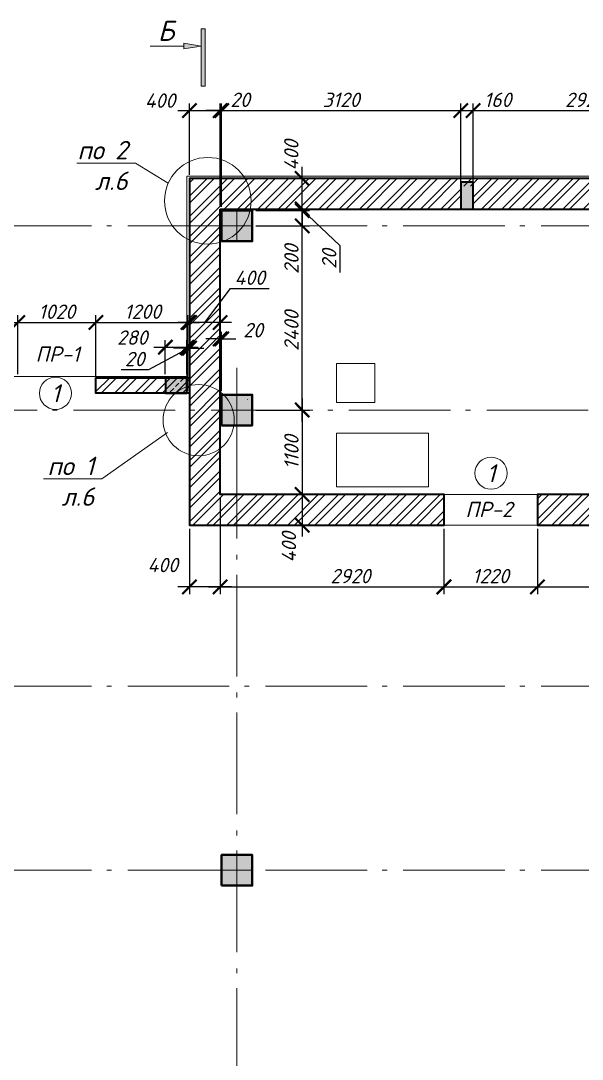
# Model space of a CAD drawing. Header units: millimetres. Extents: x -82276 to 69119, y 30132 to 86759.
# Drawn here: x -24092 to -16766, y 60992 to 74531 of the extents above; entities that cross this region are included whole.
import ezdxf
from ezdxf import colors
from ezdxf.entities.mleader import LeaderData, LeaderLine
from ezdxf.enums import TextEntityAlignment as Align
from ezdxf.math import Vec2, Vec3

# ---------------------------------------------------------------- set-up
doc = ezdxf.new("R2010")
doc.units = ezdxf.units.MM
doc.header["$MEASUREMENT"] = 0
doc.linetypes.add('Double Dashed', pattern=[1797.222233, 1325, -211.666656, 63.333344, -197.222233])
doc.layers.get('0').update_dxf_attribs({"lineweight": 5})
doc.layers.add('#Hatch', color=252, linetype='Continuous', lineweight=5, true_color=0x696969)
for name, color, linetype, lineweight in [('#Бетон', 10, 'Continuous', 35), ('#Выноски', 150, 'Continuous', 15), ('#стены наруж', 12, 'Continuous', 35), ('k_ Рамка', 7, 'Continuous', 50), ('Двери ArchiCAD_Ном._пера__96', 7, 'Continuous', 5), ('колонны_Ном._пера__94', 252, 'Continuous', 5), ('колонны_Ном._пера__99', 7, 'Continuous', 40), ('оси_Ном._пера__96', 7, 'Continuous', 5), ('размеры', 7, 'Continuous', 5), ('стены наруж_Ном._пера__97', 7, 'Continuous', 5), ('чертеж', 7, 'Continuous', 5), ('штриховка_Ном._пера__93', 253, 'Continuous', 5)]:
    doc.layers.add(name, color=color, linetype=linetype, lineweight=lineweight)
doc.layers.add('колонны', color=7, linetype='Continuous')
doc.layers.add('оси', color=7, linetype='Continuous')
doc.styles.get("Standard").update_dxf_attribs({"font": 'isocpeui.ttf'})
doc.styles.add('STEP PR', font='isocpeui.ttf')
doc.styles.add('СГЕНЕРИР_СТИЛЬ_2', font='gost_2_304-81_type.ttf')
doc.dimstyles.new('SPDS', dxfattribs={"dimscale": 50, "dimtxt": 2.5, "dimasz": 2.5, "dimexe": 1.25, "dimexo": 0.625, "dimtad": 1, "dimdec": 0, "dimrnd": 0.001, "dimtxsty": 'STEP PR', "dimblk": 'ARCHTICK', "dimcen": 2.5, "dimdle": 2, "dimclrd": 256, "dimclre": 256, "dimclrt": 7, "dimadec": 0, "dimazin": 2, "dimtfac": 0.75, "dimtdec": 0, "dimtmove": 1, "dimatfit": 3, "dimfxl": 1, "dimtolj": 1, "dimarcsym": 1})

# ---------------------------------------------------------------- blocks, each defined once
blk = doc.blocks.new('_ArchTick')
at = {"color": 0, "linetype": 'ByBlock', "const_width": 0.15}
blk.add_lwpolyline([(-0.5, -0.5), (0.5, 0.5)], dxfattribs=at)
blk = doc.blocks.new('*D54')
at = {"layer": 'Defpoints', "color": 0, "transparency": 16777216}
for p in [(-21071, 69456), (-21491, 68355), (-20420, 68355)]:
    blk.add_point(p, dxfattribs=at)
at = {"layer": 'размеры', "lineweight": -2, "transparency": 16777216}
for p, q in [((-20420, 69606), (-20420, 68205)), ((-21024, 69456), (-20326, 69456)), ((-21444, 68355), (-20326, 68355))]:
    blk.add_line(p, q, dxfattribs=at)
at = {"layer": 'размеры', "lineweight": -2, "transparency": 16777216, "xscale": 187.5, "yscale": 187.5, "zscale": 187.5}
for p, rotation in [((-20420, 69456), 90), ((-20420, 68355), 270)]:
    blk.add_blockref('_ArchTick', p, dxfattribs=dict(at, rotation=rotation))
at = {"layer": 'размеры', "color": 7, "transparency": 16777216, "insert": (-20560, 68906), "char_height": 187.5, "attachment_point": 5, "rotation": 90, "style": 'STEP PR'}
blk.add_mtext('\\A1;1100', dxfattribs=at)
blk = doc.blocks.new('Колонна_15_1', base_point=(22379, 71856))
at = {"layer": 'колонны_Ном._пера__94', "linetype": 'Continuous'}
blk.add_hatch(color=256, dxfattribs=at).paths.add_polyline_path([(22179, 71647), (22579, 71647), (22579, 72047), (22179, 72047)])
at = {"layer": 'колонны_Ном._пера__94', "color": 253, "lineweight": 5, "true_color": 0xa3a3a3}
for points in [[(22379, 72047), (22379, 71647)], [(22179, 71847), (22579, 71847)]]:
    blk.add_lwpolyline(points, dxfattribs=at)
at = {"layer": 'колонны_Ном._пера__99', "linetype": 'Continuous', "flags": 128}
blk.add_lwpolyline([(22179, 71647), (22579, 71647), (22579, 72047), (22179, 72047)], close=True, dxfattribs=at)
blk = doc.blocks.new('Стандартный маркер сетки_19')
at = {"layer": 'оси_Ном._пера__96', "linetype": 'Double Dashed'}
blk.add_line((900, 0), (35164, 0), dxfattribs=at)
at = {"layer": 'оси_Ном._пера__96', "style": 'СГЕНЕРИР_СТИЛЬ_2'}
blk.add_attdef('AC_MarkerText_1', text='', height=350, rotation=180, dxfattribs=at).set_placement((36306, 270), align=Align.BOTTOM_LEFT)
blk = doc.blocks.new('*D70')
at = {"layer": 'Defpoints', "color": 0, "transparency": 16777216}
for p in [(-21891, 70597), (-21891, 70217), (-21491, 70240)]:
    blk.add_point(p, dxfattribs=at)
at = {"layer": 'размеры', "lineweight": -2, "transparency": 16777216}
for p, q in [((-21691, 70597), (-21354, 71041)), ((-21354, 71041), (-20853, 71041)), ((-21891, 70263), (-21891, 70691)), ((-21491, 70287), (-21491, 70691)), ((-21341, 70597), (-22041, 70597))]:
    blk.add_line(p, q, dxfattribs=at)
at = {"layer": 'размеры', "lineweight": -2, "transparency": 16777216, "xscale": 187.5, "yscale": 187.5, "zscale": 187.5, "rotation": 180}
blk.add_blockref('_ArchTick', (-21891, 70597), dxfattribs=at)
at = {"layer": 'размеры', "lineweight": -2, "transparency": 16777216, "xscale": 187.5, "yscale": 187.5, "zscale": 187.5}
blk.add_blockref('_ArchTick', (-21491, 70597), dxfattribs=at)
at = {"layer": 'размеры', "color": 7, "transparency": 16777216, "insert": (-21104, 71181), "char_height": 187.5, "attachment_point": 5, "style": 'STEP PR'}
blk.add_mtext('\\A1;400', dxfattribs=at)
blk = doc.blocks.new('*D73')
at = {"layer": 'Defpoints', "color": 0, "transparency": 16777216}
for p in [(-21911, 70597), (-21911, 69893), (-23111, 69856)]:
    blk.add_point(p, dxfattribs=at)
at = {"layer": 'размеры', "lineweight": -2, "transparency": 16777216}
for p, q in [((-23111, 69903), (-23111, 70691)), ((-21911, 69940), (-21911, 70691)), ((-23261, 70597), (-21761, 70597))]:
    blk.add_line(p, q, dxfattribs=at)
at = {"layer": 'размеры', "lineweight": -2, "transparency": 16777216, "xscale": 187.5, "yscale": 187.5, "zscale": 187.5, "rotation": 180}
blk.add_blockref('_ArchTick', (-23111, 70597), dxfattribs=at)
at = {"layer": 'размеры', "lineweight": -2, "transparency": 16777216, "xscale": 187.5, "yscale": 187.5, "zscale": 187.5}
blk.add_blockref('_ArchTick', (-21911, 70597), dxfattribs=at)
at = {"layer": 'размеры', "color": 7, "transparency": 16777216, "insert": (-22501, 70738), "char_height": 187.5, "attachment_point": 5, "style": 'STEP PR'}
blk.add_mtext('\\A1;1200', dxfattribs=at)
blk = doc.blocks.new('Стандартный маркер сетки')
at = {"layer": 'оси_Ном._пера__96', "linetype": 'Double Dashed'}
for q in [(0, 0), (17157, 0)]:
    blk.add_line((900, 0), q, dxfattribs=at)
at = {"layer": 'оси_Ном._пера__96', "style": 'СГЕНЕРИР_СТИЛЬ_2'}
blk.add_attdef('AC_MarkerText_1', text='', height=350, rotation=90, dxfattribs=at).set_placement((18727, -87), align=Align.BOTTOM_LEFT)
blk = doc.blocks.new('*D96')
at = {"layer": 'Defpoints', "color": 0, "transparency": 16777216}
for p in [(-20504, 68355), (-21891, 67955), (-20420, 67955)]:
    blk.add_point(p, dxfattribs=at)
at = {"layer": 'размеры', "lineweight": -2, "transparency": 16777216}
for p, q in [((-20420, 68505), (-20420, 67805)), ((-20457, 68355), (-20326, 68355)), ((-21844, 67955), (-20326, 67955))]:
    blk.add_line(p, q, dxfattribs=at)
at = {"layer": 'размеры', "lineweight": -2, "transparency": 16777216, "xscale": 187.5, "yscale": 187.5, "zscale": 187.5}
for p, rotation in [((-20420, 68355), 90), ((-20420, 67955), 270)]:
    blk.add_blockref('_ArchTick', p, dxfattribs=dict(at, rotation=rotation))
at = {"layer": 'размеры', "color": 7, "transparency": 16777216, "insert": (-20593, 67667), "char_height": 187.5, "attachment_point": 5, "rotation": 90, "style": 'STEP PR'}
blk.add_mtext('\\A1;400', dxfattribs=at)
blk = doc.blocks.new('*D97')
at = {"layer": 'Defpoints', "color": 0, "transparency": 16777216}
for p in [(-21491, 68355), (-18571, 67955), (-18571, 67150)]:
    blk.add_point(p, dxfattribs=at)
at = {"layer": 'размеры', "lineweight": -2, "transparency": 16777216}
for p, q in [((-21491, 68308), (-21491, 67056)), ((-18571, 67908), (-18571, 67056)), ((-21641, 67150), (-18421, 67150))]:
    blk.add_line(p, q, dxfattribs=at)
at = {"layer": 'размеры', "lineweight": -2, "transparency": 16777216, "xscale": 187.5, "yscale": 187.5, "zscale": 187.5, "rotation": 180}
blk.add_blockref('_ArchTick', (-21491, 67150), dxfattribs=at)
at = {"layer": 'размеры', "lineweight": -2, "transparency": 16777216, "xscale": 187.5, "yscale": 187.5, "zscale": 187.5}
blk.add_blockref('_ArchTick', (-18571, 67150), dxfattribs=at)
at = {"layer": 'размеры', "color": 7, "transparency": 16777216, "insert": (-19791, 67291), "char_height": 187.5, "attachment_point": 5, "style": 'STEP PR'}
blk.add_mtext('\\A1;2920', dxfattribs=at)
blk = doc.blocks.new('*D98')
at = {"layer": 'Defpoints', "color": 0, "transparency": 16777216}
for p in [(-18571, 67955), (-17351, 67955), (-17351, 67150)]:
    blk.add_point(p, dxfattribs=at)
at = {"layer": 'размеры', "lineweight": -2, "transparency": 16777216}
for p, q in [((-18571, 67908), (-18571, 67056)), ((-17351, 67908), (-17351, 67056)), ((-18721, 67150), (-17201, 67150))]:
    blk.add_line(p, q, dxfattribs=at)
at = {"layer": 'размеры', "lineweight": -2, "transparency": 16777216, "xscale": 187.5, "yscale": 187.5, "zscale": 187.5, "rotation": 180}
blk.add_blockref('_ArchTick', (-18571, 67150), dxfattribs=at)
at = {"layer": 'размеры', "lineweight": -2, "transparency": 16777216, "xscale": 187.5, "yscale": 187.5, "zscale": 187.5}
blk.add_blockref('_ArchTick', (-17351, 67150), dxfattribs=at)
at = {"layer": 'размеры', "color": 7, "transparency": 16777216, "insert": (-17961, 67291), "char_height": 187.5, "attachment_point": 5, "style": 'STEP PR'}
blk.add_mtext('\\A1;1220', dxfattribs=at)
blk = doc.blocks.new('*D99')
at = {"layer": 'Defpoints', "color": 0, "transparency": 16777216}
for p in [(-17351, 67504), (-15351, 67504), (-15351, 67150)]:
    blk.add_point(p, dxfattribs=at)
at = {"layer": 'размеры', "lineweight": -2, "transparency": 16777216}
for p, q in [((-17351, 67457), (-17351, 67056)), ((-15351, 67457), (-15351, 67056)), ((-17501, 67150), (-15201, 67150))]:
    blk.add_line(p, q, dxfattribs=at)
at = {"layer": 'размеры', "lineweight": -2, "transparency": 16777216, "xscale": 187.5, "yscale": 187.5, "zscale": 187.5, "rotation": 180}
blk.add_blockref('_ArchTick', (-17351, 67150), dxfattribs=at)
at = {"layer": 'размеры', "lineweight": -2, "transparency": 16777216, "xscale": 187.5, "yscale": 187.5, "zscale": 187.5}
blk.add_blockref('_ArchTick', (-15351, 67150), dxfattribs=at)
at = {"layer": 'размеры', "color": 7, "transparency": 16777216, "insert": (-16351, 67291), "char_height": 187.5, "attachment_point": 5, "style": 'STEP PR'}
blk.add_mtext('\\A1;2000', dxfattribs=at)
blk = doc.blocks.new('сердечник160х300')
at = {"layer": '#Hatch', "true_color": 0xe6e6e6}
h = blk.add_hatch(color=254, dxfattribs=at)
h.dxf.hatch_style = 1
h.paths.add_polyline_path([(80, 200), (-80, 200), (-80, -150), (80, -150)])
at = {"layer": '#Бетон'}
blk.add_lwpolyline([(80, -150), (80, 200), (-80, 200), (-80, -150)], close=True, dxfattribs=at)
blk = doc.blocks.new('*D148')
at = {"layer": 'Defpoints', "color": 0, "transparency": 16777216}
for p in [(-21471, 70383), (-21491, 70240), (-21471, 69656)]:
    blk.add_point(p, dxfattribs=at)
at = {"layer": 'размеры', "lineweight": -2, "transparency": 16777216}
for p, q in [((-21491, 70287), (-21491, 70477)), ((-21471, 69703), (-21471, 70477)), ((-21491, 70383), (-21679, 70383)), ((-21491, 70383), (-21471, 70383)), ((-21471, 70383), (-21284, 70383))]:
    blk.add_line(p, q, dxfattribs=at)
at = {"layer": 'размеры', "lineweight": -2, "transparency": 16777216, "xscale": 187.5, "yscale": 187.5, "zscale": 187.5}
blk.add_blockref('_ArchTick', (-21491, 70383), dxfattribs=at)
at = {"layer": 'размеры', "lineweight": -2, "transparency": 16777216, "xscale": 187.5, "yscale": 187.5, "zscale": 187.5, "rotation": 180}
blk.add_blockref('_ArchTick', (-21471, 70383), dxfattribs=at)
at = {"layer": 'размеры', "color": 7, "transparency": 16777216, "insert": (-21061, 70497), "char_height": 187.5, "attachment_point": 5, "style": 'STEP PR'}
blk.add_mtext('\\A1;20', dxfattribs=at)
blk = doc.blocks.new('*D193')
at = {"layer": 'Defpoints', "color": 0, "transparency": 16777216}
for p in [(-23111, 70597), (-24131, 69876), (-23111, 69876)]:
    blk.add_point(p, dxfattribs=at)
at = {"layer": 'размеры', "lineweight": -2, "transparency": 16777216}
for p, q in [((-24131, 69923), (-24131, 70691)), ((-23111, 69923), (-23111, 70691)), ((-24281, 70597), (-22961, 70597))]:
    blk.add_line(p, q, dxfattribs=at)
at = {"layer": 'размеры', "lineweight": -2, "transparency": 16777216, "xscale": 187.5, "yscale": 187.5, "zscale": 187.5, "rotation": 180}
blk.add_blockref('_ArchTick', (-24131, 70597), dxfattribs=at)
at = {"layer": 'размеры', "lineweight": -2, "transparency": 16777216, "xscale": 187.5, "yscale": 187.5, "zscale": 187.5}
blk.add_blockref('_ArchTick', (-23111, 70597), dxfattribs=at)
at = {"layer": 'размеры', "color": 7, "transparency": 16777216, "insert": (-23621, 70738), "char_height": 187.5, "attachment_point": 5, "style": 'STEP PR'}
blk.add_mtext('\\A1;1020', dxfattribs=at)
blk = doc.blocks.new('*D194')
at = {"layer": 'Defpoints', "color": 0, "transparency": 16777216}
for p in [(-21071, 71856), (-20420, 71856), (-21071, 69456)]:
    blk.add_point(p, dxfattribs=at)
at = {"layer": 'размеры', "lineweight": -2, "transparency": 16777216}
for p, q in [((-20420, 69306), (-20420, 72006)), ((-21024, 71856), (-20326, 71856)), ((-21024, 69456), (-20326, 69456))]:
    blk.add_line(p, q, dxfattribs=at)
at = {"layer": 'размеры', "lineweight": -2, "transparency": 16777216, "xscale": 187.5, "yscale": 187.5, "zscale": 187.5}
for p, rotation in [((-20420, 71856), 90), ((-20420, 69456), 270)]:
    blk.add_blockref('_ArchTick', p, dxfattribs=dict(at, rotation=rotation))
at = {"layer": 'размеры', "color": 7, "transparency": 16777216, "insert": (-20560, 70489), "char_height": 187.5, "attachment_point": 5, "rotation": 90, "style": 'STEP PR'}
blk.add_mtext('\\A1;2400', dxfattribs=at)
blk = doc.blocks.new('*D195')
at = {"layer": 'Defpoints', "color": 0, "transparency": 16777216}
for p in [(-21071, 72056), (-20420, 72056), (-21071, 71856)]:
    blk.add_point(p, dxfattribs=at)
at = {"layer": 'размеры', "lineweight": -2, "transparency": 16777216}
for p, q in [((-20420, 71706), (-20420, 72206)), ((-21024, 72056), (-20326, 72056)), ((-21024, 71856), (-20326, 71856)), ((-20420, 71176), (-20420, 71856))]:
    blk.add_line(p, q, dxfattribs=at)
at = {"layer": 'размеры', "lineweight": -2, "transparency": 16777216, "xscale": 187.5, "yscale": 187.5, "zscale": 187.5}
for p, rotation in [((-20420, 72056), 90), ((-20420, 71856), 270)]:
    blk.add_blockref('_ArchTick', p, dxfattribs=dict(at, rotation=rotation))
at = {"layer": 'размеры', "color": 7, "transparency": 16777216, "insert": (-20560, 71422), "char_height": 187.5, "attachment_point": 5, "rotation": 90, "style": 'STEP PR'}
blk.add_mtext('\\A1;200', dxfattribs=at)
blk = doc.blocks.new('*D196')
at = {"layer": 'Defpoints', "color": 0, "transparency": 16777216}
for p in [(-21071, 72056), (-21069, 72076), (-20420, 72076)]:
    blk.add_point(p, dxfattribs=at)
at = {"layer": 'размеры', "lineweight": -2, "transparency": 16777216}
for p, q in [((-20420, 72076), (-20420, 72263)), ((-21024, 72056), (-20326, 72056)), ((-21022, 72076), (-20326, 72076)), ((-20420, 72056), (-20420, 72076)), ((-20420, 72056), (-20420, 72076)), ((-20420, 72066), (-19927, 71603)), ((-20420, 72056), (-20420, 71868)), ((-19927, 71603), (-19927, 71247))]:
    blk.add_line(p, q, dxfattribs=at)
at = {"layer": 'размеры', "lineweight": -2, "transparency": 16777216, "xscale": 187.5, "yscale": 187.5, "zscale": 187.5}
for p, rotation in [((-20420, 72076), 270), ((-20420, 72056), 90)]:
    blk.add_blockref('_ArchTick', p, dxfattribs=dict(at, rotation=rotation))
at = {"layer": 'размеры', "color": 7, "transparency": 16777216, "insert": (-20068, 71425), "char_height": 187.5, "attachment_point": 5, "rotation": 90, "style": 'STEP PR'}
blk.add_mtext('\\A1;20', dxfattribs=at)
blk = doc.blocks.new('*D197')
at = {"layer": 'Defpoints', "color": 0, "transparency": 16777216}
for p in [(-21075, 72475), (-20420, 72475), (-21069, 72076)]:
    blk.add_point(p, dxfattribs=at)
at = {"layer": 'размеры', "lineweight": -2, "transparency": 16777216}
for p, q in [((-20420, 71926), (-20420, 72625)), ((-21028, 72475), (-20326, 72475)), ((-21022, 72076), (-20326, 72076))]:
    blk.add_line(p, q, dxfattribs=at)
at = {"layer": 'размеры', "lineweight": -2, "transparency": 16777216, "xscale": 187.5, "yscale": 187.5, "zscale": 187.5}
for p, rotation in [((-20420, 72475), 90), ((-20420, 72076), 270)]:
    blk.add_blockref('_ArchTick', p, dxfattribs=dict(at, rotation=rotation))
at = {"layer": 'размеры', "color": 7, "transparency": 16777216, "insert": (-20562, 72778), "char_height": 187.5, "attachment_point": 5, "rotation": 90, "style": 'STEP PR'}
blk.add_mtext('\\A1;400', dxfattribs=at)
blk = doc.blocks.new('*D198')
at = {"layer": 'Defpoints', "color": 0, "transparency": 16777216}
for p in [(-21491, 73360), (-21891, 72475), (-21491, 72076)]:
    blk.add_point(p, dxfattribs=at)
at = {"layer": 'размеры', "lineweight": -2, "transparency": 16777216}
for p, q in [((-21891, 72522), (-21891, 73453)), ((-21491, 72123), (-21491, 73453)), ((-22041, 73360), (-21341, 73360))]:
    blk.add_line(p, q, dxfattribs=at)
at = {"layer": 'размеры', "lineweight": -2, "transparency": 16777216, "xscale": 187.5, "yscale": 187.5, "zscale": 187.5, "rotation": 180}
blk.add_blockref('_ArchTick', (-21891, 73360), dxfattribs=at)
at = {"layer": 'размеры', "lineweight": -2, "transparency": 16777216, "xscale": 187.5, "yscale": 187.5, "zscale": 187.5}
blk.add_blockref('_ArchTick', (-21491, 73360), dxfattribs=at)
at = {"layer": 'размеры', "color": 7, "transparency": 16777216, "insert": (-22274, 73490), "char_height": 187.5, "attachment_point": 5, "style": 'STEP PR'}
blk.add_mtext('\\A1;400', dxfattribs=at)
blk = doc.blocks.new('*D199')
at = {"layer": 'Defpoints', "color": 0, "transparency": 16777216}
for p in [(-21471, 73360), (-21491, 72076), (-21471, 72056)]:
    blk.add_point(p, dxfattribs=at)
at = {"layer": 'размеры', "lineweight": -2, "transparency": 16777216}
for p, q in [((-21491, 72123), (-21491, 73453)), ((-21471, 72103), (-21471, 73453)), ((-21491, 73360), (-21679, 73360)), ((-21491, 73360), (-21471, 73360)), ((-21471, 73360), (-21284, 73360))]:
    blk.add_line(p, q, dxfattribs=at)
at = {"layer": 'размеры', "lineweight": -2, "transparency": 16777216, "xscale": 187.5, "yscale": 187.5, "zscale": 187.5}
blk.add_blockref('_ArchTick', (-21491, 73360), dxfattribs=at)
at = {"layer": 'размеры', "lineweight": -2, "transparency": 16777216, "xscale": 187.5, "yscale": 187.5, "zscale": 187.5, "rotation": 180}
blk.add_blockref('_ArchTick', (-21471, 73360), dxfattribs=at)
at = {"layer": 'размеры', "color": 7, "transparency": 16777216, "insert": (-21230, 73500), "char_height": 187.5, "attachment_point": 5, "style": 'STEP PR'}
blk.add_mtext('\\A1;20', dxfattribs=at)
blk = doc.blocks.new('*D200')
at = {"layer": 'Defpoints', "color": 0, "transparency": 16777216}
for p in [(-18351, 73360), (-18351, 72376), (-21471, 72056)]:
    blk.add_point(p, dxfattribs=at)
at = {"layer": 'размеры', "lineweight": -2, "transparency": 16777216}
for p, q in [((-21471, 72103), (-21471, 73453)), ((-18351, 72423), (-18351, 73453)), ((-21621, 73360), (-18201, 73360))]:
    blk.add_line(p, q, dxfattribs=at)
at = {"layer": 'размеры', "lineweight": -2, "transparency": 16777216, "xscale": 187.5, "yscale": 187.5, "zscale": 187.5, "rotation": 180}
blk.add_blockref('_ArchTick', (-21471, 73360), dxfattribs=at)
at = {"layer": 'размеры', "lineweight": -2, "transparency": 16777216, "xscale": 187.5, "yscale": 187.5, "zscale": 187.5}
blk.add_blockref('_ArchTick', (-18351, 73360), dxfattribs=at)
at = {"layer": 'размеры', "color": 7, "transparency": 16777216, "insert": (-19911, 73500), "char_height": 187.5, "attachment_point": 5, "style": 'STEP PR'}
blk.add_mtext('\\A1;3120', dxfattribs=at)
blk = doc.blocks.new('*D201')
at = {"layer": 'Defpoints', "color": 0, "transparency": 16777216}
for p in [(-18191, 73360), (-18351, 72376), (-18191, 72376)]:
    blk.add_point(p, dxfattribs=at)
at = {"layer": 'размеры', "lineweight": -2, "transparency": 16777216}
for p, q in [((-18351, 72423), (-18351, 73453)), ((-18191, 72423), (-18191, 73453)), ((-18501, 73360), (-18041, 73360))]:
    blk.add_line(p, q, dxfattribs=at)
at = {"layer": 'размеры', "lineweight": -2, "transparency": 16777216, "xscale": 187.5, "yscale": 187.5, "zscale": 187.5, "rotation": 180}
blk.add_blockref('_ArchTick', (-18351, 73360), dxfattribs=at)
at = {"layer": 'размеры', "lineweight": -2, "transparency": 16777216, "xscale": 187.5, "yscale": 187.5, "zscale": 187.5}
blk.add_blockref('_ArchTick', (-18191, 73360), dxfattribs=at)
at = {"layer": 'размеры', "color": 7, "transparency": 16777216, "insert": (-17869, 73500), "char_height": 187.5, "attachment_point": 5, "style": 'STEP PR'}
blk.add_mtext('\\A1;160', dxfattribs=at)
blk = doc.blocks.new('*D202')
at = {"layer": 'Defpoints', "color": 0, "transparency": 16777216}
for p in [(-15270, 73360), (-18191, 72376), (-15270, 72056)]:
    blk.add_point(p, dxfattribs=at)
at = {"layer": 'размеры', "lineweight": -2, "transparency": 16777216}
for p, q in [((-18191, 72423), (-18191, 73453)), ((-15270, 72103), (-15270, 73453)), ((-18341, 73360), (-15120, 73360))]:
    blk.add_line(p, q, dxfattribs=at)
at = {"layer": 'размеры', "lineweight": -2, "transparency": 16777216, "xscale": 187.5, "yscale": 187.5, "zscale": 187.5, "rotation": 180}
blk.add_blockref('_ArchTick', (-18191, 73360), dxfattribs=at)
at = {"layer": 'размеры', "lineweight": -2, "transparency": 16777216, "xscale": 187.5, "yscale": 187.5, "zscale": 187.5}
blk.add_blockref('_ArchTick', (-15270, 73360), dxfattribs=at)
at = {"layer": 'размеры', "color": 7, "transparency": 16777216, "insert": (-16730, 73500), "char_height": 187.5, "attachment_point": 5, "style": 'STEP PR'}
blk.add_mtext('\\A1;2920', dxfattribs=at)
blk = doc.blocks.new('*D263')
at = {"layer": 'Defpoints', "color": 0, "transparency": 16777216}
for p in [(-21491, 68355), (-21891, 67955), (-21891, 67150)]:
    blk.add_point(p, dxfattribs=at)
at = {"layer": 'размеры', "lineweight": -2, "transparency": 16777216}
for p, q in [((-21491, 68308), (-21491, 67056)), ((-21891, 67908), (-21891, 67056)), ((-21341, 67150), (-22041, 67150))]:
    blk.add_line(p, q, dxfattribs=at)
at = {"layer": 'размеры', "lineweight": -2, "transparency": 16777216, "xscale": 187.5, "yscale": 187.5, "zscale": 187.5, "rotation": 180}
blk.add_blockref('_ArchTick', (-21891, 67150), dxfattribs=at)
at = {"layer": 'размеры', "lineweight": -2, "transparency": 16777216, "xscale": 187.5, "yscale": 187.5, "zscale": 187.5}
blk.add_blockref('_ArchTick', (-21491, 67150), dxfattribs=at)
at = {"layer": 'размеры', "color": 7, "transparency": 16777216, "insert": (-22239, 67435), "char_height": 187.5, "attachment_point": 5, "style": 'STEP PR'}
blk.add_mtext('\\A1;400', dxfattribs=at)
blk = doc.blocks.new('*D264')
at = {"layer": 'Defpoints', "color": 0, "transparency": 16777216}
for p in [(-24131, 70597), (-24411, 69876), (-24131, 69876)]:
    blk.add_point(p, dxfattribs=at)
at = {"layer": 'размеры', "lineweight": -2, "transparency": 16777216}
for p, q in [((-24411, 69923), (-24411, 70691)), ((-24131, 69923), (-24131, 70691)), ((-24561, 70597), (-23981, 70597))]:
    blk.add_line(p, q, dxfattribs=at)
at = {"layer": 'размеры', "lineweight": -2, "transparency": 16777216, "xscale": 187.5, "yscale": 187.5, "zscale": 187.5, "rotation": 180}
blk.add_blockref('_ArchTick', (-24411, 70597), dxfattribs=at)
at = {"layer": 'размеры', "lineweight": -2, "transparency": 16777216, "xscale": 187.5, "yscale": 187.5, "zscale": 187.5}
blk.add_blockref('_ArchTick', (-24131, 70597), dxfattribs=at)
at = {"layer": 'размеры', "color": 7, "transparency": 16777216, "insert": (-24796, 70738), "char_height": 187.5, "attachment_point": 5, "style": 'STEP PR'}
blk.add_mtext('\\A1;280', dxfattribs=at)
blk = doc.blocks.new('*U269')
at = {"color": 0, "linetype": 'ByBlock', "lineweight": -2}
blk.add_circle((0, 0), 6, dxfattribs=at)
blk.add_attdef('Узел', text='', height=4, dxfattribs=at).set_placement((0, 0), align=Align.MIDDLE_CENTER)
blk = doc.blocks.new('_None')
blk = doc.blocks.new('сердечник280х200')
at = {"layer": '#Hatch'}
h = blk.add_hatch(dxfattribs=at)
h.set_pattern_fill('ANSI33', color=256, scale=500)
h.paths.add_polyline_path([(-140, -100), (140, -100), (140, 100), (-140, 100)])
at = {"layer": '#Бетон'}
blk.add_lwpolyline([(-140, -100), (140, -100), (140, 100), (-140, 100)], close=True, dxfattribs=at)
blk = doc.blocks.new('*D358')
at = {"layer": 'Defpoints', "color": 0, "transparency": 16777216}
for p in [(-21911, 70263), (-21891, 70240), (-21911, 69656)]:
    blk.add_point(p, dxfattribs=at)
at = {"layer": 'размеры', "lineweight": -2, "transparency": 16777216}
for p, q in [((-21911, 69703), (-21911, 70357)), ((-21891, 70287), (-21891, 70357)), ((-21901, 70263), (-22427, 69980)), ((-21911, 70263), (-22099, 70263)), ((-21891, 70263), (-21911, 70263)), ((-21891, 70263), (-21911, 70263)), ((-21891, 70263), (-21704, 70263)), ((-22427, 69980), (-22783, 69980))]:
    blk.add_line(p, q, dxfattribs=at)
at = {"layer": 'размеры', "lineweight": -2, "transparency": 16777216, "xscale": 187.5, "yscale": 187.5, "zscale": 187.5}
blk.add_blockref('_ArchTick', (-21911, 70263), dxfattribs=at)
at = {"layer": 'размеры', "lineweight": -2, "transparency": 16777216, "xscale": 187.5, "yscale": 187.5, "zscale": 187.5, "rotation": 180}
blk.add_blockref('_ArchTick', (-21891, 70263), dxfattribs=at)
at = {"layer": 'размеры', "color": 7, "transparency": 16777216, "insert": (-22605, 70121), "char_height": 187.5, "attachment_point": 5, "style": 'STEP PR'}
blk.add_mtext('\\A1;20', dxfattribs=at)
blk = doc.blocks.new('*D359')
at = {"layer": 'Defpoints', "color": 0, "transparency": 16777216}
for p in [(-21926, 70275), (-22206, 69876), (-21926, 69876)]:
    blk.add_point(p, dxfattribs=at)
at = {"layer": 'размеры', "lineweight": -2, "transparency": 16777216}
for p, q in [((-22356, 70275), (-21776, 70275)), ((-22206, 69923), (-22206, 70368)), ((-21926, 69923), (-21926, 70368))]:
    blk.add_line(p, q, dxfattribs=at)
at = {"layer": 'размеры', "lineweight": -2, "transparency": 16777216, "xscale": 187.5, "yscale": 187.5, "zscale": 187.5, "rotation": 180}
blk.add_blockref('_ArchTick', (-22206, 70275), dxfattribs=at)
at = {"layer": 'размеры', "lineweight": -2, "transparency": 16777216, "xscale": 187.5, "yscale": 187.5, "zscale": 187.5}
blk.add_blockref('_ArchTick', (-21926, 70275), dxfattribs=at)
at = {"layer": 'размеры', "color": 7, "transparency": 16777216, "insert": (-22637, 70400), "char_height": 187.5, "attachment_point": 5, "style": 'STEP PR'}
blk.add_mtext('\\A1;280', dxfattribs=at)
blk = doc.blocks.new('Разрез')
at = {"linetype": 'ByBlock', "ltscale": 100}
h = blk.add_hatch(color=256, dxfattribs=at)
h.dxf.hatch_style = 1
h.paths.add_polyline_path([(-35, 0), (35, 0), (35, 1000), (-35, 1000)])
h = blk.add_hatch(color=256, dxfattribs=at)
h.dxf.hatch_style = 1
h.paths.add_polyline_path([(-335, 750), (-335, 700), (-335, 650), (-35, 700)])
for p, q in [((35, 1000), (-35, 1000)), ((-35, 1000), (-35, 0)), ((35, 0), (35, 1000)), ((-335, 750), (-335, 700)), ((-35, 700), (-335, 750)), ((-35, 700), (-335, 650)), ((-335, 650), (-335, 700)), ((-35, 0), (35, 0))]:
    blk.add_line(p, q, dxfattribs=at)
at = {"linetype": 'ByBlock', "ltscale": 100, "extrusion": (0, 1, 0), "elevation": 700}
blk.add_lwpolyline([(925, 0), (335, 0)], dxfattribs=at)
at = {"ltscale": 100, "style": 'STEP PR'}
blk.add_attdef('Nv', text='', height=350, dxfattribs=at).set_placement((-503, 790), align=Align.RIGHT)

msp = doc.modelspace()

# ---------------------------------------------------------------- hatches: boundary and pattern name
at = {"layer": '#Hatch'}
h = msp.add_hatch(dxfattribs=at)
h.set_pattern_fill('ANSI32', color=256, scale=500)
h.paths.add_polyline_path([(-18571, 68155.4), (-18571, 68355.4), (-20273, 68355.4), (-20273, 68155.4)], flags=17)
h.paths.add_polyline_path([(-18569, 67955.4), (-18571, 68155.4), (-20273, 68155.4), (-20273, 68355.4), (-21271, 68355.4), (-21271, 67955.4)])
h.paths.add_polyline_path([(-21271, 67955.4), (-21271, 68355.4), (-21491, 68355.4), (-21491, 69455.7), (-21891, 69455.7), (-21891, 67955.4)])
h.paths.add_polyline_path([(-21491, 71855.7), (-21891, 71855.7), (-21891, 69855.7), (-21891, 69455.7), (-21491, 69455.7)])
h.paths.add_polyline_path([(-21891, 71855.7), (-21491, 71855.7), (-21491, 72075.7), (-18350.5, 72075.7), (-18350.5, 72375.7), (-18190.5, 72375.7), (-18190.5, 72075.7), (-15270.1, 72075.7), (-15270.1, 72180.7), (-15270.1, 72475.3), (-21891, 72475.3)])
h = msp.add_hatch(dxfattribs=at)
h.set_pattern_fill('ANSI32', color=256, scale=500)
h.paths.add_polyline_path([(-21891, 69675.7), (-21891, 69855.7), (-21891, 69875.7), (-23111, 69875.7), (-23111, 69675.7)])
h = msp.add_hatch(color=256, dxfattribs=at)
h.dxf.hatch_style = 1
h.paths.add_polyline_path([(-22205.7, 69675.7), (-21925.7, 69675.7), (-21925.7, 69875.7), (-22205.7, 69875.7)])
h = msp.add_hatch(dxfattribs=at)
h.set_pattern_fill('ANSI32', color=256, scale=500)
h.paths.add_polyline_path([(-17351, 68355.4), (-17351, 67955.4), (-15371.3, 67955.4), (-15371.3, 68355.4)])

# ---------------------------------------------------------------- linework, layer by layer
at = {"layer": '#Бетон'}
msp.add_lwpolyline([(-22205.7, 69675.7), (-21925.7, 69675.7), (-21925.7, 69875.7), (-22205.7, 69875.7)], close=True, dxfattribs=at)
at = {"layer": '#Выноски'}
for centre, radius in [((-21650.7, 72183.6), 565.3), ((-21770.7, 69323.8), 464.2)]:
    msp.add_circle(centre, radius, dxfattribs=at)
at = {"layer": '#стены наруж'}
for points in [[(-21491, 72075.7), (-14971, 72075.7), (-14971, 72475.3), (-21891, 72475.3), (-21891, 69855.7)], [(-21891, 69855.7), (-21891, 67955.4), (-18569, 67955.4), (-18569, 68355.4), (-21491, 68355.4), (-21491, 72075.7)], [(-21891, 69675.7), (-23111, 69675.7), (-23111, 69875.7), (-21890.9, 69875.7)], [(-15371.3, 68355.4), (-17351, 68355.4), (-17351, 67955.4), (-15371.3, 67955.4), (-15371.3, 68355.4)]]:
    msp.add_lwpolyline(points, dxfattribs=at)
at = {"layer": 'Двери ArchiCAD_Ном._пера__96', "lineweight": 0}
msp.add_lwpolyline([(-18571, 68355.4), (-17351, 68355.4), (-17351, 67955.4), (-18571, 67955.4)], close=True, dxfattribs=at)
at = {"layer": 'оси_Ном._пера__96', "linetype": 'Double Dashed'}
for p, q in [((25356.7, 71855.7), (-47497.5, 71855.7)), ((25356.7, 65855.7), (-47112.2, 65855.7)), ((25356.7, 63455.7), (-47112.2, 63455.7))]:
    msp.add_line(p, q, dxfattribs=at)
at = {"layer": 'стены наруж_Ном._пера__97', "linetype": 'Continuous'}
msp.add_arc((-21134.5, 69590.7), 0.5, 0, 90, dxfattribs=at)
at = {"layer": 'чертеж', "color": 5, "lineweight": 0}
msp.add_lwpolyline([(-14971, 69500.1), (-14971, 72505.7), (-21925.7, 72505.7), (-21925.7, 69892.9), (-45919.8, 69892.9), (-45921, 56655.7), (-14971, 56655.7), (-14971, 69500.1)], dxfattribs=at)
at = {"layer": 'штриховка_Ном._пера__93', "color": 0, "lineweight": 0}
for points in [[(-19971.8, 70061), (-19971.8, 69555.4), (-19471.8, 69555.4), (-19471.8, 70061), (-19971.8, 70061)], [(-18773, 68455.4), (-18773, 69155.4), (-19973, 69155.4), (-19973, 68455.4), (-18773, 68455.4)]]:
    msp.add_lwpolyline(points, dxfattribs=at)

# ---------------------------------------------------------------- block references
at = {"layer": '#Выноски', "xscale": 0.75, "yscale": 0.75, "zscale": 0.75}
msp.add_blockref('Разрез', (-21711.6, 73676.6), dxfattribs=at).add_auto_attribs({'Nv': 'Б'})
at = {"layer": 'колонны'}
for p in [(-21271, 71864.6), (-21271, 69464.6), (-21271, 63464.6)]:
    msp.add_blockref('Колонна_15_1', p, dxfattribs=at)
at = {"layer": 'оси', "color": 251, "lineweight": 5, "zscale": 1000, "rotation": 270}
msp.add_blockref('Стандартный маркер сетки', (-21271, 70005.5), dxfattribs=at)
at = {"layer": 'оси', "color": 251, "linetype": 'Continuous', "lineweight": 13, "zscale": 1000, "rotation": 180}
msp.add_blockref('Стандартный маркер сетки_19', (-12193.3, 69455.7), dxfattribs=at)
at = {"layer": 'размеры'}
for name, p in [('сердечник160х300', (-18270.5, 72225.7)), ('сердечник280х200', (-22065.7, 69775.7))]:
    msp.add_blockref(name, p, dxfattribs=at)
ref = msp.add_blockref('*U269', (-23638.9, 69674.2), dxfattribs=dict(at, xscale=35, yscale=35, zscale=35))
ref.add_attrib('Узел', '1', dxfattribs={"layer": '0', "color": 0, "linetype": 'ByBlock', "lineweight": -2, "height": 233.3}).set_placement((-23638.9, 69674.2), align=Align.MIDDLE_CENTER)
ref = msp.add_blockref('*U269', (-17956.6, 68632.3), dxfattribs=dict(at, xscale=35, yscale=35, zscale=35))
ref.add_attrib('Узел', '1', dxfattribs={"layer": '0', "color": 0, "linetype": 'ByBlock', "lineweight": -2, "height": 233.3}).set_placement((-17956.6, 68632.3), align=Align.MIDDLE_CENTER)

# ---------------------------------------------------------------- texts
at = {"layer": 'k_ Рамка', "color": 7, "style": 'STEP PR'}
for s, p in [('ПР-1', (-23899.9, 70084.2)), ('ПР-2', (-18291.2, 68059.5))]:
    msp.add_text(s, height=200, dxfattribs=at).set_placement(p)

# ---------------------------------------------------------------- dimensions: what is measured, and where the dimension line sits
at = {"layer": 'размеры'}
for base, p1, p2, override, picture, middle in [((-21491, 73359.6), (-21891, 72475.3), (-21491, 72075.7), {"dimscale": 75, "dimtxsty": 'STEP PR'}, '*D198', (-22274.5, 73349.2)), ((-21471, 73359.6), (-21491, 72075.7), (-21471, 72055.7), {"dimscale": 75, "dimtxsty": 'STEP PR'}, '*D199', (-21230.2, 73359.6)), ((-18190.5, 73359.6), (-18350.5, 72375.7), (-18190.5, 72375.7), {"dimscale": 75, "dimtxsty": 'STEP PR'}, '*D201', (-17869.3, 73359.6)), ((-21891, 70597.2), (-21491, 70240.3), (-21891, 70216.5), {"dimscale": 75, "dimtxsty": 'STEP PR'}, '*D70', (-21307.3, 71040.5)), ((-24131, 70597.2), (-24411, 69875.7), (-24131, 69875.7), {"dimscale": 75, "dimtxsty": 'STEP PR'}, '*D264', (-24795.9, 70597.2)), ((-21911, 70597.2), (-23111, 69855.7), (-21911, 69892.9), {"dimscale": 75, "dimtxsty": 'STEP PR'}, '*D73', (-22501, 70597.2)), ((-21471, 70382.9), (-21491, 70240.3), (-21471, 69655.7), {"dimscale": 75}, '*D148', (-21060.8, 70356.7)), ((-21925.7, 70274.6), (-22205.7, 69875.7), (-21925.7, 69875.7), {"dimscale": 75}, '*D359', (-22636.6, 70258.9)), ((-21891, 67150.1), (-21491, 68355.4), (-21891, 67955.4), {"dimscale": 75, "dimtxsty": 'STEP PR'}, '*D263', (-22239.4, 67294)), ((-18571, 67150.1), (-21491, 68355.4), (-18571, 67955.4), {"dimscale": 75, "dimtxsty": 'STEP PR'}, '*D97', (-19791.1, 67150.1))]:
    dim = msp.add_linear_dim(base=base, p1=p1, p2=p2, dimstyle='SPDS', override=override, dxfattribs=at)
    dim.commit()
    dim.dimension.update_dxf_attribs({"geometry": picture, "text_midpoint": middle, "dimtype": 160})
for base, p1, p2, picture, middle in [((-18350.5311, 73359.6336), (-21471.0028, 72055.6605), (-18350.5311, 72375.6605), '*D200', (-19910.7669, 73500.2586)), ((-15270.1, 73359.6), (-18190.5, 72375.7), (-15270.1, 72055.7), '*D202', (-16730.3, 73500.3)), ((-23111, 70597.2), (-24131, 69875.7), (-23111, 69875.7), '*D193', (-23621, 70737.8)), ((-17351, 67150.1), (-18571, 67955.4), (-17351, 67955.4), '*D98', (-17961, 67290.8)), ((-15351.3, 67150.1), (-17351, 67503.9), (-15351.3, 67503.9), '*D99', (-16351.1, 67290.8))]:
    dim = msp.add_linear_dim(base=base, p1=p1, p2=p2, dimstyle='SPDS', override={"dimscale": 75, "dimtxsty": 'STEP PR'}, dxfattribs=at)
    dim.commit()
    dim.dimension.update_dxf_attribs({"geometry": picture, "text_midpoint": middle})
for base, p1, p2, angle, override, picture, middle in [((-20419.5, 72475.3), (-21069.3, 72075.7), (-21074.6, 72475.3), 90, {"dimscale": 75, "dimtxsty": 'STEP PR'}, '*D197', (-20421.2, 72777.5)), ((-20419.5, 72075.7), (-21071, 72055.7), (-21069.3, 72075.7), 90, {"dimscale": 75, "dimtxsty": 'STEP PR'}, '*D196', (-19927.4, 71556.1)), ((-20419.5, 72055.7), (-21071, 71855.7), (-21071, 72055.7), 90, {"dimscale": 75, "dimtxsty": 'STEP PR'}, '*D195', (-20419.5, 71421.9)), ((-20419.5, 71855.7), (-21071, 69455.7), (-21071, 71855.7), 90, {"dimscale": 75, "dimtxsty": 'STEP PR'}, '*D194', (-20419.5, 70489.1)), ((-21911, 70263.4), (-21891, 70240.3), (-21911, 69655.7), 180, {"dimscale": 75}, '*D358', (-22473.6, 69980.1)), ((-20419.5, 67955.4), (-20504, 68355.4), (-21891, 67955.4), 90, {"dimscale": 75, "dimtxsty": 'STEP PR'}, '*D96', (-20452.1, 67666.8))]:
    dim = msp.add_linear_dim(base=base, p1=p1, p2=p2, angle=angle, dimstyle='SPDS', override=override, dxfattribs=at)
    dim.commit()
    dim.dimension.update_dxf_attribs({"geometry": picture, "text_midpoint": middle, "dimtype": 160})
dim = msp.add_linear_dim(base=(-20419.5, 68355.4), p1=(-21071, 69455.7), p2=(-21491, 68355.4), angle=90, dimstyle='SPDS', override={"dimscale": 75, "dimtxsty": 'STEP PR'}, dxfattribs=at)
dim.commit()
dim.dimension.update_dxf_attribs({"geometry": '*D54', "text_midpoint": (-20560.2, 68905.5)})

# ---------------------------------------------------------------- leaders
at = {"layer": '#Выноски'}
ml = msp.add_multileader_mtext('Standard', dxfattribs=at)
ml.set_content('\\A1;по 2\\Pл.6 ', color=256, style='STEP PR')
ml.set_leader_properties(color=256, linetype='ByLayer', lineweight=-1)
ml.set_arrow_properties(name='NONE')
ml.build(insert=Vec2(0, 0))
ml.multileader.update_dxf_attribs({"text_left_attachment_type": 6, "text_right_attachment_type": 6, "dogleg_length": 0, "arrow_head_size": 240})
ctx = ml.context
ctx.base_point, ctx.char_height, ctx.arrow_head_size, ctx.landing_gap_size, ctx.plane_origin = Vec3(-23464.8, 72676.2), 240, 240, 100, Vec3(-17235.7, 58752.2)
ctx.left_attachment, ctx.right_attachment, ctx.text_align_type = 6, 6, 2
notes = []
notes.append((ctx, [(1, (1, 1, 0), (-22597.1, 72676.2), (-1, 0), 0, [(0, [(-22167.4, 72413.1)], 0, [])])]))
ctx.mtext.insert, ctx.mtext.rotation, ctx.mtext.width, ctx.mtext.defined_height, ctx.mtext.alignment, ctx.mtext.flow_direction = Vec3(-22697.1, 72964.2), 6.2831853, 920.715, 410.9, 3, 5
ml = msp.add_multileader_mtext('Standard', dxfattribs=at)
ml.set_content('\\A1;по 1\\Pл.6 ', color=256, style='STEP PR')
ml.set_leader_properties(color=256, linetype='ByLayer', lineweight=-1)
ml.set_arrow_properties(name='NONE')
ml.build(insert=Vec2(0, 0))
ml.multileader.update_dxf_attribs({"text_left_attachment_type": 6, "text_right_attachment_type": 6, "dogleg_length": 0, "arrow_head_size": 240})
ctx = ml.context
ctx.base_point, ctx.char_height, ctx.arrow_head_size, ctx.landing_gap_size, ctx.plane_origin = Vec3(-23861.2, 68559), 240, 240, 100, Vec3(-17421.6, 54857.1)
ctx.left_attachment, ctx.right_attachment, ctx.text_align_type = 6, 6, 2
notes.append((ctx, [(1, (1, 1, 0), (-23032.5, 68559), (-1, 0), 0, [(0, [(-22175.6, 69162.2)], 0, [])])]))
ctx.mtext.insert, ctx.mtext.rotation, ctx.mtext.width, ctx.mtext.defined_height, ctx.mtext.alignment, ctx.mtext.flow_direction = Vec3(-23132.5, 68847), 6.2831853, 920.715, 410.9, 3, 5
for ctx, leaders in notes:
    for number, flags, end, landing, length, lines in leaders:
        leader = LeaderData()
        leader.index, (leader.has_last_leader_line, leader.has_dogleg_vector, leader.attachment_direction) = number, flags
        leader.last_leader_point, leader.dogleg_vector, leader.dogleg_length = Vec3(end), Vec3(landing), length
        for number, points, colour, breaks in lines:
            line = LeaderLine()
            line.index, line.vertices, line.color, line.breaks = number, Vec3.list(points), colors.encode_raw_color(colour), breaks
            leader.lines.append(line)
        ctx.leaders.append(leader)

doc.saveas('drawing.dxf')
